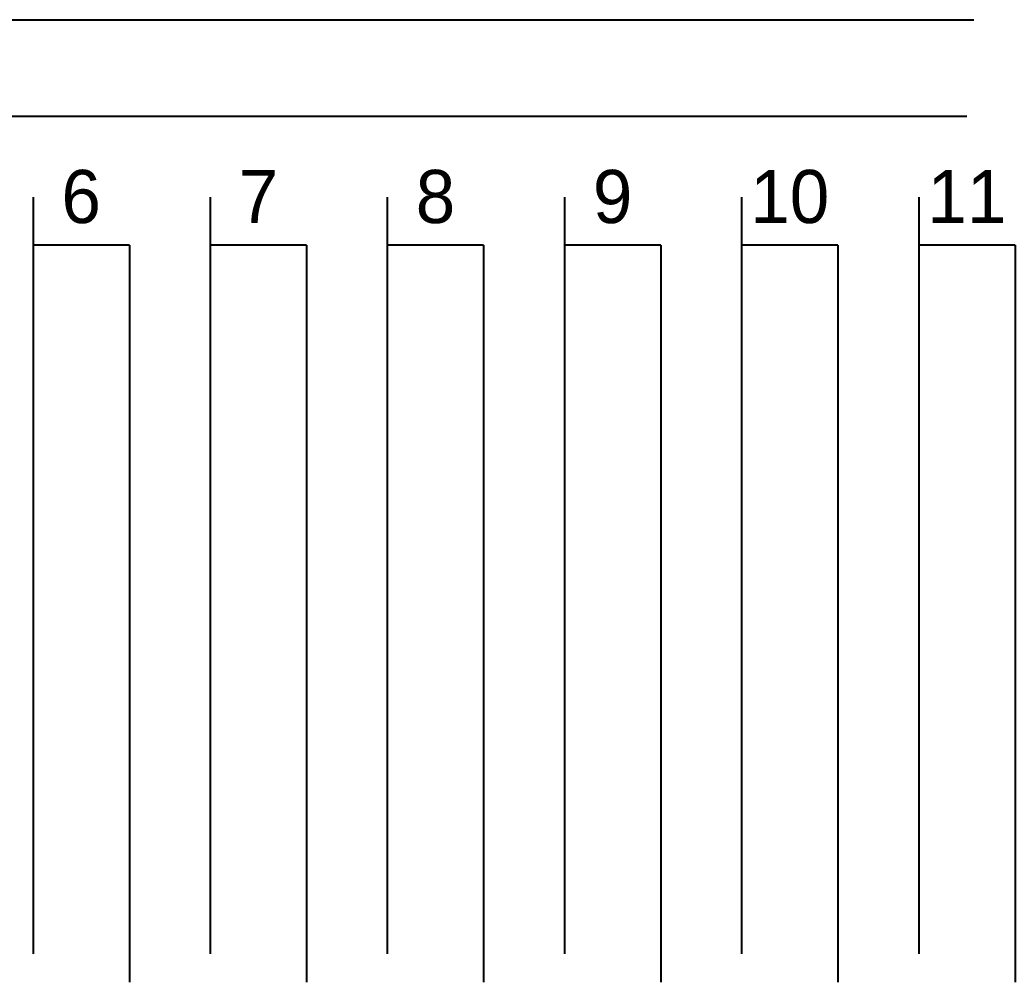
# Model space of a CAD drawing. Header units: millimetres. Extents: x -443 to 5136, y -2580 to 8636.
# Drawn here: x 2327 to 5136, y -2580 to 136 of the extents above; entities that cross this region are included whole.
import ezdxf
from ezdxf.enums import TextEntityAlignment as Align

# ---------------------------------------------------------------- set-up
doc = ezdxf.new("R2010")
doc.units = ezdxf.units.MM
doc.layers.add('noprint', color=40, linetype='Continuous', plot=False)
doc.styles.get("Standard").update_dxf_attribs({"font": 'isoplus.shx'})

# ---------------------------------------------------------------- blocks, each defined once
blk = doc.blocks.new('paginalayout')
at = {"layer": 'noprint', "linetype": 'Continuous'}
for p, q in [((2290, 136), (2500, 136)), ((2500, 136), (2710, 136)), ((2710, 136), (2920, 136)), ((2920, 136), (3130, 136)), ((3130, 136), (3340, 136)), ((3340, 136), (3550, 136)), ((3550, 136), (3760, 136)), ((3760, 136), (3970, 136)), ((3970, 136), (4180, 136)), ((4180, 136), (4390, 136)), ((4390, 136), (4600, 136)), ((4600, 136), (4810, 136)), ((4810, 136), (5020, 136)), ((2636, -500), (2636, -690)), ((3136, -500), (3136, -690)), ((3636, -500), (3636, -690)), ((4136, -500), (4136, -690)), ((4636, -500), (4636, -690)), ((5136, -500), (5136, -690)), ((2636, -690), (2636, -900)), ((3136, -690), (3136, -900)), ((3636, -690), (3636, -900)), ((4136, -690), (4136, -900)), ((4636, -690), (4636, -900)), ((5136, -690), (5136, -900)), ((2636, -900), (2636, -1110)), ((3136, -900), (3136, -1110)), ((3636, -900), (3636, -1110)), ((4136, -900), (4136, -1110)), ((4636, -900), (4636, -1110)), ((5136, -900), (5136, -1110)), ((2636, -1110), (2636, -1320)), ((3136, -1110), (3136, -1320)), ((3636, -1110), (3636, -1320)), ((4136, -1110), (4136, -1320)), ((4636, -1110), (4636, -1320)), ((5136, -1110), (5136, -1320)), ((2636, -1320), (2636, -1530)), ((3136, -1320), (3136, -1530)), ((3636, -1320), (3636, -1530)), ((4136, -1320), (4136, -1530)), ((4636, -1320), (4636, -1530)), ((5136, -1320), (5136, -1530)), ((2636, -1530), (2636, -1740)), ((3136, -1530), (3136, -1740)), ((3636, -1530), (3636, -1740)), ((4136, -1530), (4136, -1740)), ((4636, -1530), (4636, -1740)), ((5136, -1530), (5136, -1740)), ((2636, -1740), (2636, -1950)), ((3136, -1740), (3136, -1950)), ((3636, -1740), (3636, -1950)), ((4136, -1740), (4136, -1950)), ((4636, -1740), (4636, -1950)), ((5136, -1740), (5136, -1950)), ((2636, -1950), (2636, -2160)), ((3136, -1950), (3136, -2160)), ((3636, -1950), (3636, -2160)), ((4136, -1950), (4136, -2160)), ((4636, -1950), (4636, -2160)), ((5136, -1950), (5136, -2160)), ((2636, -2160), (2636, -2370)), ((3136, -2160), (3136, -2370)), ((3636, -2160), (3636, -2370)), ((4136, -2160), (4136, -2370)), ((4636, -2160), (4636, -2370)), ((5136, -2160), (5136, -2370)), ((2636, -2370), (2636, -2580)), ((3136, -2370), (3136, -2580)), ((3636, -2370), (3636, -2580)), ((4136, -2370), (4136, -2580)), ((4636, -2370), (4636, -2580)), ((5136, -2370), (5136, -2580))]:
    blk.add_line(p, q, dxfattribs=at)
at = {"layer": 'noprint'}
for p, q in [((-136, -136), (5000, -136)), ((2364, -364), (2364, -2500)), ((2864, -364), (2864, -2500)), ((3364, -364), (3364, -2500)), ((3864, -364), (3864, -2500)), ((4364, -364), (4364, -2500)), ((4864, -364), (4864, -2500)), ((2636, -500), (2364, -500)), ((3136, -500), (2864, -500)), ((3636, -500), (3364, -500)), ((4136, -500), (3864, -500)), ((4636, -500), (4364, -500)), ((5136, -500), (4864, -500))]:
    blk.add_line(p, q, dxfattribs=at)
for s, p in [('6', (2500, -362.5)), ('7', (3000, -362.5)), ('8', (3500, -362.5)), ('9', (4000, -362.5)), ('10', (4500, -362.5)), ('11', (5000, -362.5))]:
    blk.add_text(s, height=150, dxfattribs=at).set_placement(p, align=Align.MIDDLE_CENTER)

msp = doc.modelspace()

# ---------------------------------------------------------------- block references
at = {"layer": 'noprint', "linetype": 'Continuous'}
msp.add_blockref('paginalayout', (0, 0), dxfattribs=at)

doc.saveas('drawing.dxf')
